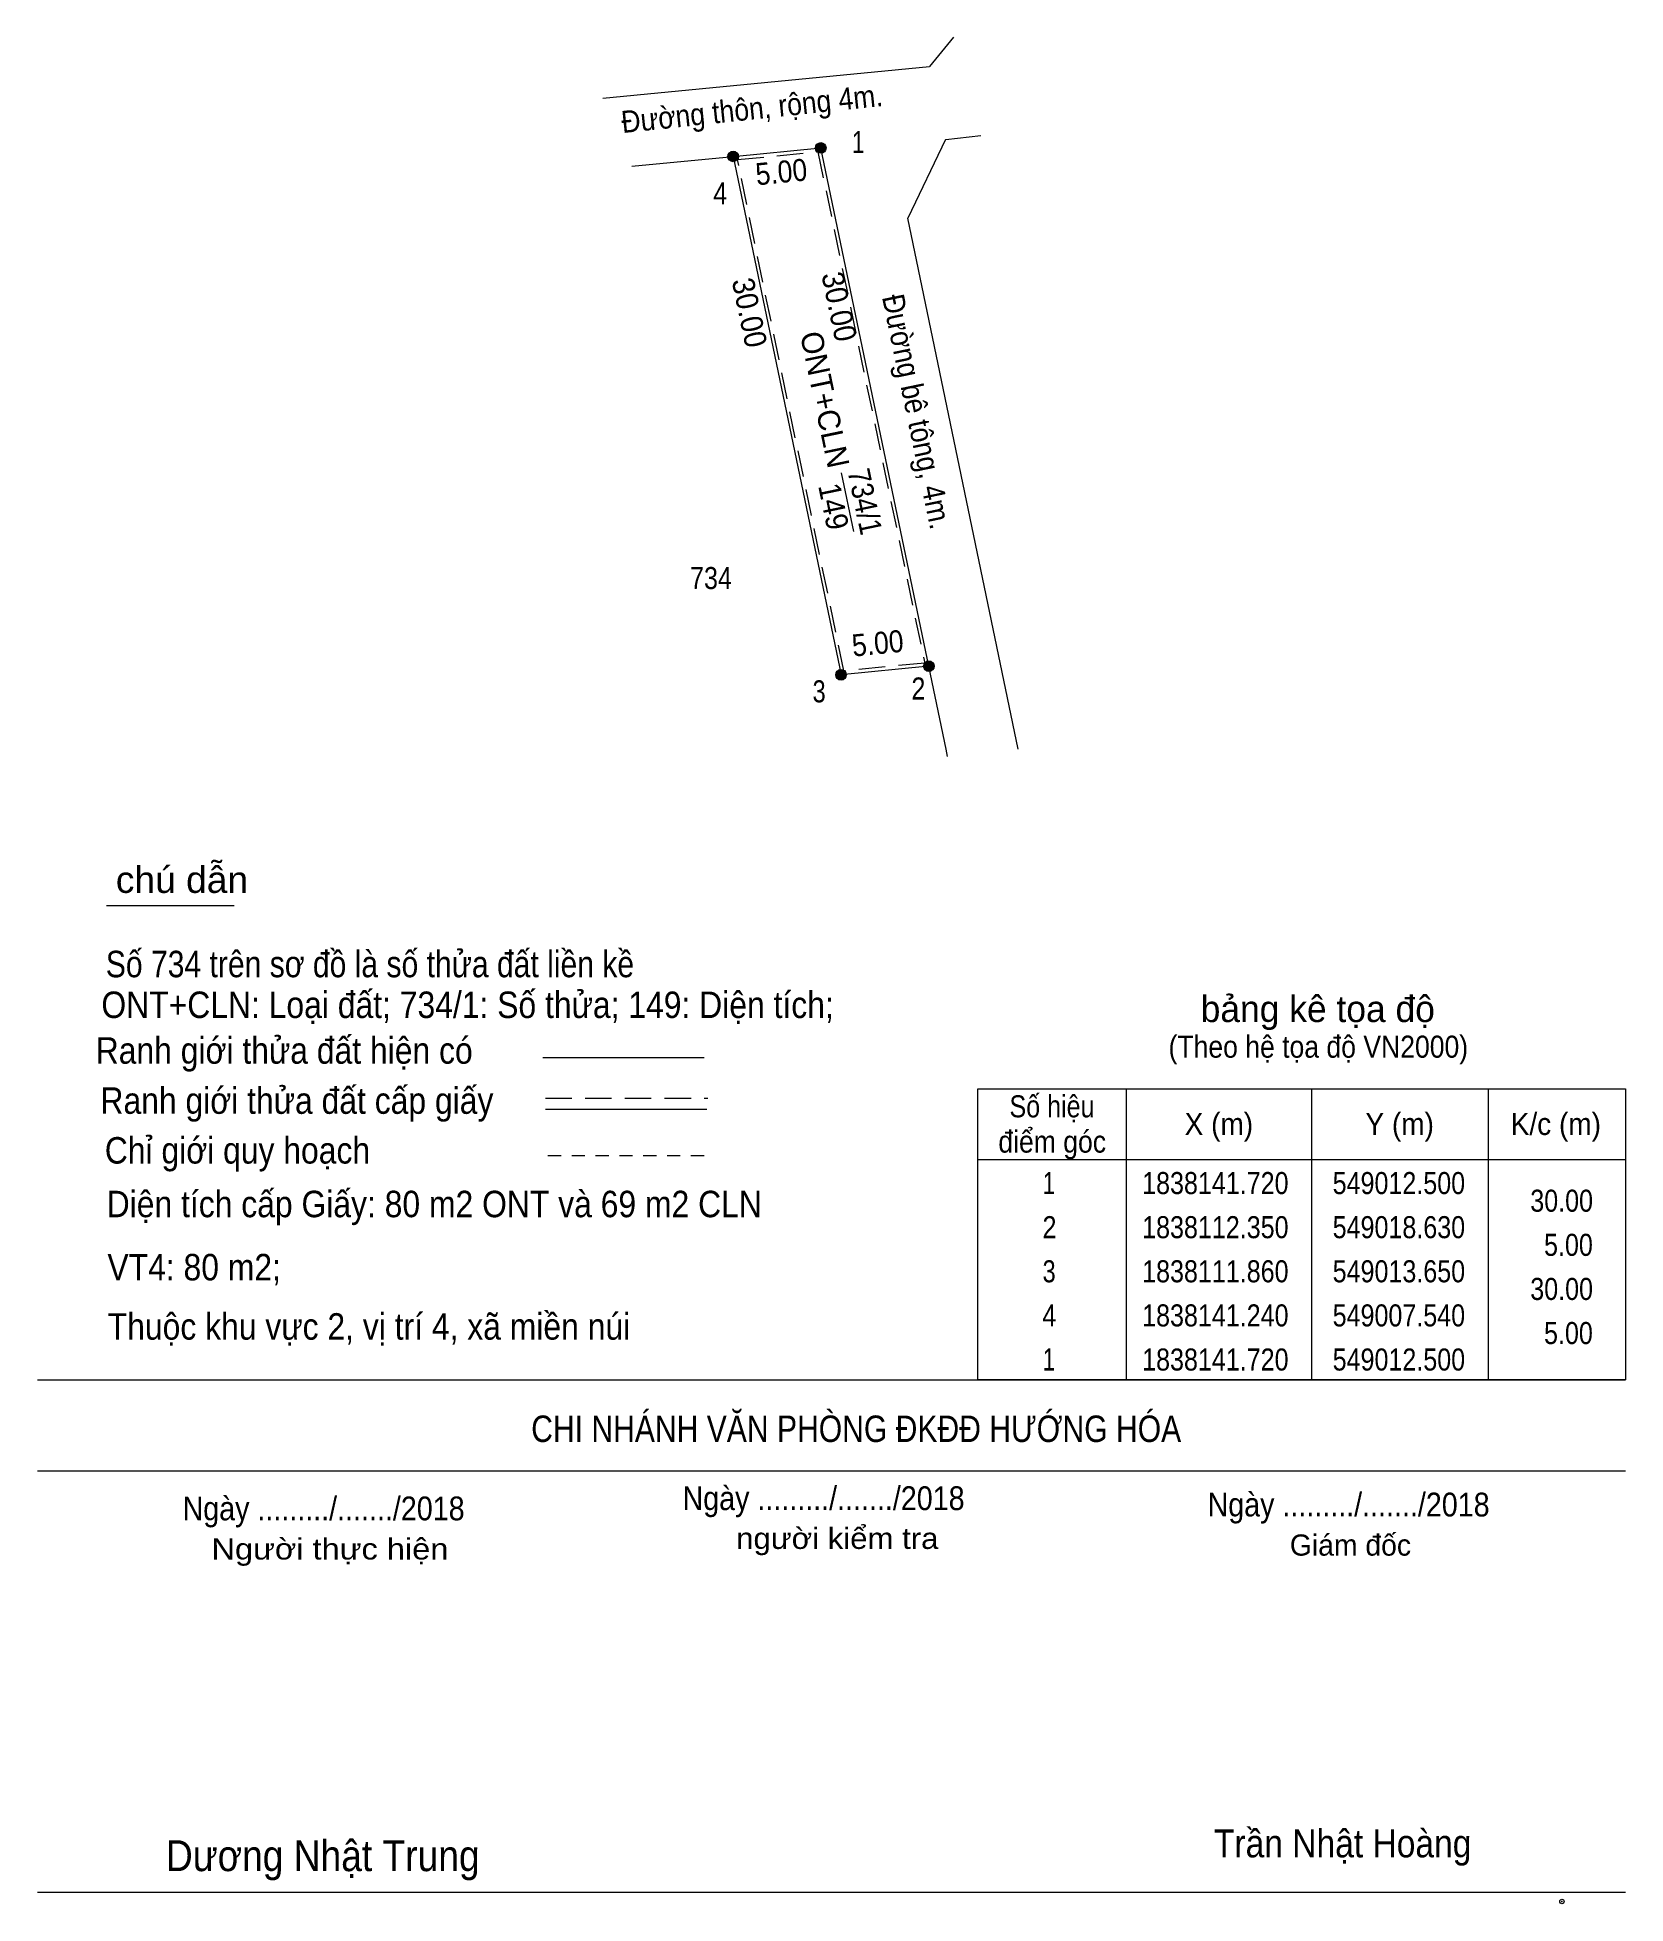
# Model space of a CAD drawing. Header units: metres. Extents: x 548968 to 549058, y 1838042 to 1838148.
import ezdxf
from ezdxf.enums import TextEntityAlignment as Align

# ---------------------------------------------------------------- set-up
doc = ezdxf.new("R2010")
doc.units = ezdxf.units.M
doc.header["$LTSCALE"] = 0.5
doc.header["$PDMODE"] = 32
doc.header["$PDSIZE"] = 0.25
doc.linetypes.add('MEDIUM_DASHED', pattern=[4.5, 3, -1.5])
doc.linetypes.add('SHORT_DASHED', pattern=[2.7, 1.5, -1.2])
for name, color, linetype, lineweight in [('1', 7, 'MEDIUM_DASHED', 13), ('15', 7, 'Continuous', 13), ('17', 7, 'Continuous', 13), ('18', 7, 'Continuous', 13), ('6', 7, 'Continuous', 13), ('63', 7, 'Continuous', 13)]:
    doc.layers.add(name, color=color, linetype=linetype, lineweight=lineweight)
doc.layers.add('10', color=7, linetype='Continuous')
doc.layers.add('28', color=7, linetype='Continuous')

msp = doc.modelspace()

# ---------------------------------------------------------------- hatches: boundary and pattern name
at = {"layer": '63'}
for points in [[(549007.84, 1838141.24, 1), (549007.24, 1838141.24, 1)], [(549012.8, 1838141.72, 1), (549012.2, 1838141.72, 1)], [(549018.93, 1838112.35, 1), (549018.33, 1838112.35, 1)], [(549013.95, 1838111.86, 1), (549013.35, 1838111.86, 1)]]:
    msp.add_hatch(color=256, dxfattribs=at).paths.add_polyline_path(points)

# ---------------------------------------------------------------- linework, layer by layer
at = {"layer": '1'}
msp.add_lwpolyline([(549012.34, 1838141.5), (549018.39, 1838112.53), (549013.81, 1838112.08), (549007.78, 1838141.06)], close=True, dxfattribs=at)
at = {"layer": '15'}
for p, q in [((549000.15, 1838144.54), (549018.66, 1838146.33)), ((549001.79, 1838140.69), (549007.54, 1838141.24)), ((549007.54, 1838141.24), (549012.5, 1838141.72)), ((549007.54, 1838141.24), (549013.65, 1838111.86)), ((549018.63, 1838112.35), (549013.65, 1838111.86))]:
    msp.add_line(p, q, dxfattribs=at)
at = {"layer": '17'}
msp.add_line((548972.03, 1838098.78), (548979.27, 1838098.78), dxfattribs=at)
at = {"layer": '18'}
for p, q in [((549020.03, 1838147.99), (549018.66, 1838146.33)), ((549019.57, 1838142.19), (549017.43, 1838137.75)), ((549019.58, 1838142.19), (549021.57, 1838142.42)), ((549018.63, 1838112.35), (549012.5, 1838141.72)), ((549023.69, 1838107.64), (549017.43, 1838137.75))]:
    msp.add_line(p, q, dxfattribs=at)
msp.add_lwpolyline([(549019.69, 1838107.23), (549019.61, 1838107.64), (549018.63, 1838112.35)], dxfattribs=at)
at = {"layer": '6'}
for p, q in [((548996.76, 1838090.17), (549005.9, 1838090.17)), ((548996.9, 1838087.24), (549006.04, 1838087.24)), ((548968.11, 1838071.9), (549058.11, 1838071.9)), ((548968.11, 1838066.74), (549058.11, 1838066.74)), ((549058.11, 1838042.84), (548968.11, 1838042.84))]:
    msp.add_line(p, q, dxfattribs=at)
at = {"layer": '6', "linetype": 'MEDIUM_DASHED'}
msp.add_line((548996.9, 1838087.86), (549006.1, 1838087.86), dxfattribs=at)
at = {"layer": '6'}
msp.add_point((549054.5, 1838042.34), dxfattribs=at)
at = {"layer": '63'}
for p, q in [((549014.38, 1838119.98), (549013.67, 1838123.3)), ((549029.81, 1838088.4), (549029.81, 1838071.9)), ((549040.31, 1838088.4), (549040.31, 1838071.9)), ((549050.31, 1838088.4), (549050.31, 1838071.9)), ((549021.41, 1838084.4), (549058.11, 1838084.4))]:
    msp.add_line(p, q, dxfattribs=at)
at = {"layer": '63', "linetype": 'SHORT_DASHED'}
msp.add_line((548997.04, 1838084.61), (549006.24, 1838084.61), dxfattribs=at)
at = {"layer": '63'}
msp.add_lwpolyline([(549021.41, 1838088.4), (549058.11, 1838088.4), (549058.11, 1838071.9), (549021.41, 1838071.9)], close=True, dxfattribs=at)
for centre in [(549007.54, 1838141.24), (549012.5, 1838141.72), (549018.63, 1838112.35), (549013.65, 1838111.86)]:
    msp.add_circle(centre, 0.3, dxfattribs=at)

# ---------------------------------------------------------------- texts
at = {"layer": '1'}
msp.add_text('ONT+CLN', height=1.25, rotation=281.748, dxfattribs=at).set_placement((549012.1215, 1838127.3323), align=Align.CENTER)
for s, width, p in [('734/1', 0.9, (549014.3974, 1838121.5573)), ('149', 0.95, (549012.6188, 1838121.2773))]:
    msp.add_text(s, height=1.25, rotation=281.748, dxfattribs=dict(at, width=width)).set_placement(p, align=Align.CENTER)
at = {"layer": '1', "width": 0.85}
msp.add_text('734', height=1.25, dxfattribs=at).set_placement((549006.28, 1838116.72), align=Align.CENTER)
at = {"layer": '10', "width": 0.9}
msp.add_text('Đường thôn, rộng 4m.', height=1.25, rotation=5.956, dxfattribs=at).set_placement((549008.6652, 1838143.3327), align=Align.CENTER)
at = {"layer": '28'}
msp.add_text('bảng kê tọa độ', height=1.5, dxfattribs=at).set_placement((549040.665, 1838092.18), align=Align.CENTER)
at = {"layer": '28', "width": 0.9}
msp.add_text('(Theo hệ tọa độ VN2000)', height=1.25, dxfattribs=at).set_placement((549040.695, 1838090.16), align=Align.CENTER)
at = {"layer": '6'}
for s, height, width, p in [('chú dẫn', 1.5, 1.05, (548976.305, 1838099.5)), ('Ranh giới thửa đất hiện có ', 1.5, 0.9, (548982.35, 1838089.82)), ('Ranh giới thửa đất cấp giấy', 1.5, 0.9, (548982.82, 1838086.98)), ('Chỉ giới quy hoạch', 1.5, 0.9, (548979.45, 1838084.16)), ('CHI NHÁNH VĂN PHÒNG ĐKĐĐ HƯỚNG HÓA', 1.5, 0.85, (549014.51, 1838068.38)), ('Ngày ........./......./2018', 1.35, 0.9, (549012.66, 1838064.52)), ('Ngày ........./......./2018', 1.35, 0.9, (548984.33, 1838063.94)), ('Ngày ........./......./2018', 1.35, 0.9, (549042.41, 1838064.16)), ('Người thực hiện', 1.2, 1.15, (548984.69, 1838061.72)), ('người kiểm tra', 1.2, 1.1, (549013.44, 1838062.32)), ('Dương Nhật Trung', 1.75, 0.9, (548984.285, 1838044.06)), ('Trần Nhật Hoàng', 1.58, 0.9, (549042.075, 1838044.84))]:
    msp.add_text(s, height=height, dxfattribs=dict(at, width=width)).set_placement(p, align=Align.CENTER)
for s, width, p in [('Số 734 trên sơ đồ là số thửa đất liền kề', 0.85, (548971.99, 1838094.72)), ('ONT+CLN: Loại đất; 734/1: Số thửa; 149: Diện tích;', 0.9, (548971.74, 1838092.41)), ('Diện tích cấp Giấy: 80 m2 ONT và 69 m2 CLN', 0.9, (548972.04, 1838081.12)), ('VT4: 80 m2; ', 0.9, (548972.08, 1838077.54)), ('Thuộc khu vực 2, vị trí 4, xã miền núi', 0.9, (548972.1, 1838074.18))]:
    msp.add_text(s, height=1.5, dxfattribs=dict(at, width=width)).set_placement(p)
msp.add_text('Giám đốc', height=1.2, dxfattribs=at).set_placement((549042.515, 1838061.94), align=Align.CENTER)
at = {"layer": '63'}
for s, width, p in [(' 1', 0.75, (549014.97, 1838141.43)), (' 4', 0.85, (549007.2, 1838138.52)), (' 3', 0.8, (549012.78, 1838110.3)), (' 2', 0.85, (549018.43, 1838110.46)), ('30.00', 0.85, (549056.26, 1838081.43)), ('5.00', 0.85, (549056.25, 1838078.93)), ('30.00', 0.85, (549056.26, 1838076.43)), ('5.00', 0.85, (549056.25, 1838073.93))]:
    msp.add_text(s, height=1.25, dxfattribs=dict(at, width=width)).set_placement(p, align=Align.RIGHT)
for s, rotation, width, p in [('5.00', 5.619, 0.9, (549010.3288, 1838139.7435)), ('30.00', 281.748, 0.95, (549007.8567, 1838132.2623)), ('30.00', 281.748, 0.95, (549012.9367, 1838132.6023)), ('Đường bê tông, 4m.', 281.747, 0.9, (549017.3429, 1838126.6522)), ('5.00', 5.619, 0.9, (549015.7888, 1838113.0335))]:
    msp.add_text(s, height=1.25, rotation=rotation, dxfattribs=dict(at, width=width)).set_placement(p, align=Align.CENTER)
for s, width, p in [('Số hiệu', 0.85, (549025.605, 1838086.78)), ('X (m)', 0.95, (549035.06, 1838085.78)), ('Y (m)', 0.95, (549045.305, 1838085.78)), ('K/c (m)', 0.95, (549054.155, 1838085.78)), ('điểm góc', 0.9, (549025.615, 1838084.78)), (' 1', 0.75, (549025.255, 1838082.43)), ('1838141.720', 0.85, (549034.86, 1838082.43)), ('549012.500', 0.85, (549045.26, 1838082.43)), (' 2', 0.85, (549025.265, 1838079.93)), ('1838112.350', 0.85, (549034.86, 1838079.93)), ('549018.630', 0.85, (549045.26, 1838079.93)), (' 3', 0.8, (549025.255, 1838077.43)), ('1838111.860', 0.85, (549034.86, 1838077.43)), ('549013.650', 0.85, (549045.26, 1838077.43)), (' 4', 0.85, (549025.255, 1838074.93)), ('1838141.240', 0.85, (549034.86, 1838074.93)), ('549007.540', 0.85, (549045.26, 1838074.93)), (' 1', 0.75, (549025.255, 1838072.43)), ('1838141.720', 0.85, (549034.86, 1838072.43)), ('549012.500', 0.85, (549045.26, 1838072.43))]:
    msp.add_text(s, height=1.25, dxfattribs=dict(at, width=width)).set_placement(p, align=Align.CENTER)

doc.saveas('drawing.dxf')
